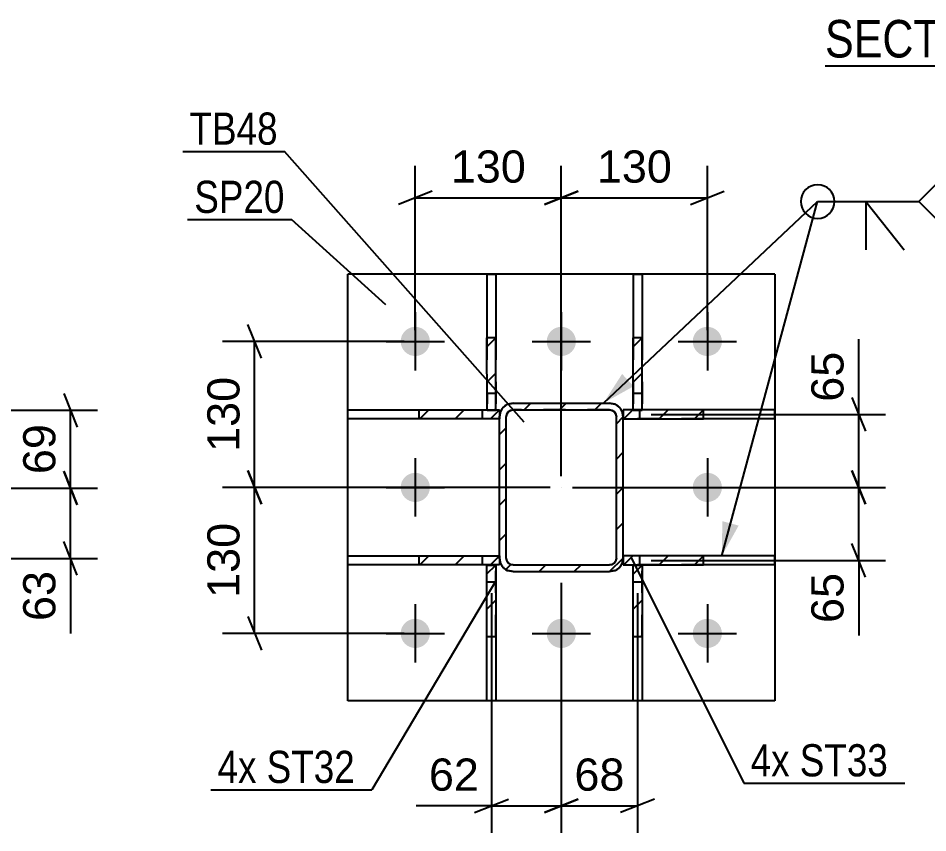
# Model space of a CAD drawing. Header units: millimetres. Extents: x 0 to 841, y 0 to 594.
# Drawn here: x 305.9 to 386.8, y 118.7 to 191.2 of the extents above; entities that cross this region are included whole.
import ezdxf

# ---------------------------------------------------------------- set-up
doc = ezdxf.new("R2010")
doc.units = ezdxf.units.MM
doc.linetypes.add('DXK_LINE_DOT2', pattern=[3.9198, 1.9599, -1.9599])
doc.linetypes.add('DXK_LINE_DOT3', pattern=[5.9187, 2.979, -0.9799, 0.9799, -0.9799])
doc.styles.add('Arial', font='ARIAL.TTF', dxfattribs={"height": 0.2})
doc.styles.add('Arial Narrow', font='ARIALN.TTF', dxfattribs={"height": 0.2})

# ---------------------------------------------------------------- blocks, each defined once
blk = doc.blocks.new('Unknown-318886624-17 - 4663')
at = {"color": 6, "linetype": 'Continuous'}
blk.add_line((377.692, 186.944), (405.339, 186.944), dxfattribs=at)
at = {"color": 0, "linetype": 'Continuous'}
for points in [[(395.8, 187.694), (395.8, 191.194), (377.692, 191.194), (377.692, 187.694)], [(399.407, 187.694), (399.407, 191.194), (396.85, 191.194), (396.85, 187.694)], [(401.732, 187.694), (401.732, 191.194), (400.457, 191.194), (400.457, 187.694)], [(405.339, 187.694), (405.339, 191.194), (402.782, 191.194), (402.782, 187.694)]]:
    blk.add_wipeout(points, dxfattribs=at)
at = {"color": 7, "linetype": 'Continuous', "style": 'Arial Narrow'}
for s, height, p in [('SECTION ', 3.3405, (377.692, 187.694)), ('B', 3.34, (396.85, 187.694)), ('B', 3.34, (402.782, 187.694)), ('-', 3.34, (400.457, 187.694))]:
    blk.add_text(s, height=height, dxfattribs=at).set_placement(p)
blk = doc.blocks.new('Part-318886624-1596 - 1489')
at = {"linetype": 'Continuous'}
h = blk.add_hatch(dxfattribs=at)
h.set_pattern_fill('', scale=0.7, style=0, pattern_type=0)
h.set_pattern_definition([(45, (361.4008, 162.7235), (-1.57154, 1.57154), [])])
h.paths.add_polyline_path([(361.401, 156.303), (361.401, 162.724), (360.601, 162.723), (360.601, 156.303)])
at = {"color": 2, "linetype": 'Continuous'}
for p, q in [((360.601, 168.413), (360.601, 162.723)), ((360.601, 168.413), (361.401, 168.413)), ((361.401, 168.413), (361.401, 162.724)), ((361.401, 162.724), (360.601, 162.723)), ((360.601, 156.303), (360.601, 162.723)), ((361.401, 156.303), (361.401, 162.724)), ((360.601, 156.303), (361.401, 156.303))]:
    blk.add_line(p, q, dxfattribs=at)
at = {"color": 7, "linetype": 'DXK_LINE_DOT2'}
for p, q in [((360.601, 162.723), (360.601, 156.303)), ((361.401, 162.724), (361.401, 156.303)), ((360.601, 157.803), (361.401, 157.803)), ((360.601, 156.303), (361.401, 156.303))]:
    blk.add_line(p, q, dxfattribs=at)
blk = doc.blocks.new('Part-318886624-1606 - 1489')
at = {"linetype": 'Continuous'}
h = blk.add_hatch(dxfattribs=at)
h.set_pattern_fill('', scale=0.7, style=0, pattern_type=0)
h.set_pattern_definition([(45, (361.4003, 142.5027), (-1.57154, 1.57154), [])])
h.paths.add_polyline_path([(361.4, 136.093), (361.4, 142.503), (360.6, 142.503), (360.6, 136.093)])
at = {"color": 7, "linetype": 'DXK_LINE_DOT2'}
for p, q in [((360.6, 136.093), (360.6, 142.503)), ((360.6, 142.503), (361.4, 142.503)), ((361.4, 136.093), (361.4, 142.503)), ((360.6, 141.003), (361.4, 141.003))]:
    blk.add_line(p, q, dxfattribs=at)
at = {"color": 2, "linetype": 'Continuous'}
for p, q in [((360.6, 136.093), (360.6, 142.503)), ((360.6, 142.503), (361.4, 142.503)), ((361.4, 142.503), (361.4, 136.093)), ((360.601, 130.413), (360.6, 136.093)), ((361.4, 136.093), (360.6, 136.093)), ((361.4, 136.093), (361.401, 130.413)), ((361.401, 130.413), (360.601, 130.413))]:
    blk.add_line(p, q, dxfattribs=at)
blk = doc.blocks.new('Part-318886624-1566 - 1489')
at = {"linetype": 'Continuous'}
h = blk.add_hatch(dxfattribs=at)
h.set_pattern_fill('', scale=0.7, style=0, pattern_type=0)
h.set_pattern_definition([(45, (366.8738, 143.313), (-1.57154, 1.57154), [])])
h.paths.add_polyline_path([(366.874, 142.513), (366.874, 143.313), (359.717, 143.313), (359.717, 142.513)])
at = {"color": 7, "linetype": 'DXK_LINE_DOT2'}
for p, q in [((366.874, 143.313), (359.717, 143.313)), ((359.717, 143.313), (359.717, 142.513)), ((366.874, 142.513), (359.717, 142.513)), ((361.217, 142.513), (361.217, 143.313))]:
    blk.add_line(p, q, dxfattribs=at)
at = {"color": 2, "linetype": 'Continuous'}
for p, q in [((366.874, 143.313), (359.717, 143.313)), ((359.717, 143.313), (359.717, 142.513)), ((359.717, 142.513), (366.874, 142.513)), ((373.217, 143.313), (366.874, 143.313)), ((366.874, 142.513), (366.874, 143.313)), ((373.217, 142.513), (366.874, 142.513)), ((373.217, 142.513), (373.217, 143.313))]:
    blk.add_line(p, q, dxfattribs=at)
blk = doc.blocks.new('Part-318886624-1635 - 1489')
at = {"linetype": 'Continuous'}
h = blk.add_hatch(dxfattribs=at)
h.set_pattern_fill('', scale=0.7, style=0, pattern_type=0)
h.set_pattern_definition([(45, (366.8738, 156.313), (-1.57154, 1.57154), [])])
h.paths.add_polyline_path([(366.874, 155.513), (366.874, 156.313), (359.717, 156.313), (359.717, 155.513)])
at = {"color": 7, "linetype": 'DXK_LINE_DOT2'}
for p, q in [((366.874, 156.313), (359.717, 156.313)), ((359.717, 156.313), (359.717, 155.513)), ((361.217, 155.513), (361.217, 156.313)), ((366.874, 155.513), (359.717, 155.513))]:
    blk.add_line(p, q, dxfattribs=at)
at = {"color": 2, "linetype": 'Continuous'}
for p, q in [((366.874, 156.313), (359.717, 156.313)), ((359.717, 156.313), (359.717, 155.513)), ((373.217, 156.313), (366.874, 156.313)), ((366.874, 155.513), (366.874, 156.313)), ((373.217, 155.513), (373.217, 156.313)), ((359.717, 155.513), (366.874, 155.513)), ((373.217, 155.513), (366.874, 155.513))]:
    blk.add_line(p, q, dxfattribs=at)
blk = doc.blocks.new('Part-318886624-1571 - 1489')
at = {"linetype": 'Continuous'}
h = blk.add_hatch(dxfattribs=at)
h.set_pattern_fill('', scale=0.7, style=0, pattern_type=0)
h.set_pattern_definition([(45, (348.7165, 156.3133), (-1.57154, 1.57154), [])])
h.paths.add_polyline_path([(348.716, 155.513), (348.716, 156.313), (341.56, 156.313), (341.56, 155.513)])
at = {"color": 2, "linetype": 'Continuous'}
for p, q in [((335.217, 155.513), (335.217, 156.313)), ((335.217, 156.313), (341.56, 156.313)), ((341.56, 156.313), (348.716, 156.313)), ((341.56, 155.513), (341.56, 156.313)), ((348.716, 156.313), (348.716, 155.513)), ((341.56, 155.513), (335.217, 155.513)), ((348.716, 155.513), (341.56, 155.513))]:
    blk.add_line(p, q, dxfattribs=at)
at = {"color": 7, "linetype": 'DXK_LINE_DOT2'}
for p, q in [((341.56, 156.313), (348.716, 156.313)), ((347.216, 155.513), (347.216, 156.313)), ((348.716, 156.313), (348.716, 155.513)), ((348.716, 155.513), (341.56, 155.513))]:
    blk.add_line(p, q, dxfattribs=at)
blk = doc.blocks.new('Part-318886624-1576 - 1489')
at = {"linetype": 'Continuous'}
h = blk.add_hatch(dxfattribs=at)
h.set_pattern_fill('', scale=0.7, style=0, pattern_type=0)
h.set_pattern_definition([(45, (348.7165, 143.3133), (-1.57154, 1.57154), [])])
h.paths.add_polyline_path([(348.716, 142.513), (348.716, 143.313), (341.56, 143.313), (341.56, 142.513)])
at = {"color": 2, "linetype": 'Continuous'}
for p, q in [((335.217, 142.513), (335.217, 143.313)), ((335.217, 143.313), (341.56, 143.313)), ((341.56, 142.513), (335.217, 142.513)), ((341.56, 143.313), (348.716, 143.313)), ((341.56, 142.513), (341.56, 143.313)), ((348.716, 142.513), (341.56, 142.513)), ((348.716, 143.313), (348.716, 142.513))]:
    blk.add_line(p, q, dxfattribs=at)
at = {"color": 7, "linetype": 'DXK_LINE_DOT2'}
for p, q in [((341.56, 143.313), (348.716, 143.313)), ((348.716, 142.513), (341.56, 142.513)), ((347.216, 142.513), (347.216, 143.313)), ((348.716, 143.313), (348.716, 142.513))]:
    blk.add_line(p, q, dxfattribs=at)
blk = doc.blocks.new('Part-318886624-1591 - 1489')
at = {"linetype": 'Continuous'}
h = blk.add_hatch(dxfattribs=at)
h.set_pattern_fill('', scale=0.7, style=0, pattern_type=0)
h.set_pattern_definition([(45, (348.4014, 162.7235), (-1.57154, 1.57154), [])])
h.paths.add_polyline_path([(348.402, 156.303), (348.401, 162.724), (347.601, 162.723), (347.602, 156.303)])
at = {"color": 2, "linetype": 'Continuous'}
for p, q in [((347.601, 168.413), (347.601, 162.723)), ((347.601, 168.413), (348.401, 168.413)), ((348.401, 168.413), (348.401, 162.724)), ((348.401, 162.724), (347.601, 162.723)), ((347.602, 156.303), (347.601, 162.723)), ((348.402, 156.303), (348.401, 162.724)), ((347.602, 156.303), (348.402, 156.303))]:
    blk.add_line(p, q, dxfattribs=at)
at = {"color": 7, "linetype": 'DXK_LINE_DOT2'}
for p, q in [((347.601, 162.723), (347.602, 156.303)), ((348.401, 162.724), (348.402, 156.303)), ((347.602, 157.803), (348.402, 157.803)), ((347.602, 156.303), (348.402, 156.303))]:
    blk.add_line(p, q, dxfattribs=at)
blk = doc.blocks.new('Part-318886624-1601 - 1489')
at = {"linetype": 'Continuous'}
h = blk.add_hatch(dxfattribs=at)
h.set_pattern_fill('', scale=0.7, style=0, pattern_type=0)
h.set_pattern_definition([(45, (348.4009, 142.5027), (-1.57154, 1.57154), [])])
h.paths.add_polyline_path([(348.401, 136.093), (348.401, 142.503), (347.601, 142.503), (347.601, 136.093)])
at = {"color": 7, "linetype": 'DXK_LINE_DOT2'}
for p, q in [((347.601, 136.093), (347.601, 142.503)), ((347.601, 142.503), (348.401, 142.503)), ((348.401, 136.093), (348.401, 142.503)), ((347.601, 141.003), (348.401, 141.003))]:
    blk.add_line(p, q, dxfattribs=at)
at = {"color": 2, "linetype": 'Continuous'}
for p, q in [((347.601, 136.093), (347.601, 142.503)), ((347.601, 142.503), (348.401, 142.503)), ((348.401, 142.503), (348.401, 136.093)), ((347.601, 130.413), (347.601, 136.093)), ((348.401, 136.093), (347.601, 136.093)), ((348.401, 136.093), (348.401, 130.413)), ((348.401, 130.413), (347.601, 130.413))]:
    blk.add_line(p, q, dxfattribs=at)
blk = doc.blocks.new('Part-318886624-1621 - 1489')
at = {"linetype": 'Continuous'}
h = blk.add_hatch(dxfattribs=at)
h.set_pattern_fill('', scale=0.7, style=0, pattern_type=0)
h.set_pattern_definition([(45, (359.7165, 143.1105), (-1.57154, 1.57154), [])])
h.paths.add_polyline_path([(359.625, 142.651), (359.717, 143.111), (359.717, 155.711), (359.625, 156.17), (359.365, 156.559), (358.976, 156.819), (358.517, 156.911), (349.917, 156.911), (349.457, 156.819), (349.068, 156.559), (348.808, 156.17), (348.717, 155.711), (348.717, 143.111), (348.808, 142.651), (349.068, 142.262), (349.457, 142.002), (349.917, 141.911), (358.517, 141.911), (358.976, 142.002), (359.365, 142.262)])
h.paths.add_polyline_path([(358.746, 142.556), (358.517, 142.511), (349.917, 142.511), (349.687, 142.556), (349.492, 142.686), (349.362, 142.881), (349.317, 143.111), (349.317, 155.711), (349.362, 155.94), (349.492, 156.135), (349.687, 156.265), (349.917, 156.311), (358.517, 156.311), (358.746, 156.265), (358.941, 156.135), (359.071, 155.94), (359.117, 155.711), (359.117, 143.111), (359.071, 142.881), (358.941, 142.686)])
at = {"color": 7, "linetype": 'DXK_LINE_DOT2'}
for p, q in [((349.457, 156.819), (349.917, 156.911)), ((349.917, 156.311), (349.687, 156.265)), ((349.917, 156.911), (358.517, 156.911)), ((358.517, 156.311), (349.917, 156.311)), ((358.517, 156.911), (358.976, 156.819)), ((358.746, 156.265), (358.517, 156.311)), ((348.717, 155.711), (348.808, 156.17)), ((348.717, 143.111), (348.717, 155.711)), ((349.362, 155.94), (349.317, 155.711)), ((349.317, 143.111), (349.317, 155.711)), ((349.492, 156.135), (349.362, 155.94)), ((349.687, 156.265), (349.492, 156.135)), ((358.941, 156.135), (358.746, 156.265)), ((359.071, 155.94), (358.941, 156.135)), ((359.117, 155.711), (359.071, 155.94)), ((359.117, 143.111), (359.117, 155.711)), ((359.625, 156.17), (359.717, 155.711)), ((359.717, 143.111), (359.717, 155.711)), ((348.808, 142.651), (348.717, 143.111)), ((349.317, 143.111), (349.362, 142.881)), ((349.362, 142.881), (349.492, 142.686)), ((349.492, 142.686), (349.687, 142.556)), ((349.687, 142.556), (349.917, 142.511)), ((349.917, 142.511), (358.517, 142.511)), ((358.517, 142.511), (358.746, 142.556)), ((358.746, 142.556), (358.941, 142.686)), ((358.941, 142.686), (359.071, 142.881)), ((359.071, 142.881), (359.117, 143.111)), ((359.717, 143.111), (359.625, 142.651)), ((349.917, 141.911), (349.457, 142.002)), ((349.917, 141.911), (358.517, 141.911)), ((358.976, 142.002), (358.517, 141.911))]:
    blk.add_line(p, q, dxfattribs=at)
at = {"color": 2, "linetype": 'Continuous'}
for p, q in [((349.917, 156.911), (349.457, 156.819)), ((349.687, 156.265), (349.917, 156.311)), ((349.917, 156.911), (358.517, 156.911)), ((349.917, 156.311), (358.517, 156.311)), ((358.976, 156.819), (358.517, 156.911)), ((358.517, 156.311), (358.746, 156.265)), ((348.808, 156.17), (348.717, 155.711)), ((348.717, 143.111), (348.717, 155.711)), ((349.317, 155.711), (349.362, 155.94)), ((349.317, 143.111), (349.317, 155.711)), ((349.362, 155.94), (349.492, 156.135)), ((349.492, 156.135), (349.687, 156.265)), ((358.746, 156.265), (358.941, 156.135)), ((358.941, 156.135), (359.071, 155.94)), ((359.071, 155.94), (359.117, 155.711)), ((359.117, 143.111), (359.117, 155.711)), ((359.717, 155.711), (359.625, 156.17)), ((359.717, 143.111), (359.717, 155.711)), ((348.717, 143.111), (348.808, 142.651)), ((349.362, 142.881), (349.317, 143.111)), ((349.492, 142.686), (349.362, 142.881)), ((349.687, 142.556), (349.492, 142.686)), ((349.917, 142.511), (349.687, 142.556)), ((349.917, 142.511), (358.517, 142.511)), ((358.746, 142.556), (358.517, 142.511)), ((358.941, 142.686), (358.746, 142.556)), ((359.071, 142.881), (358.941, 142.686)), ((359.117, 143.111), (359.071, 142.881)), ((359.625, 142.651), (359.717, 143.111)), ((349.457, 142.002), (349.917, 141.911)), ((349.917, 141.911), (358.517, 141.911)), ((358.517, 141.911), (358.976, 142.002))]:
    blk.add_line(p, q, dxfattribs=at)
at = {"color": 7, "linetype": 'DXK_LINE_DOT3'}
blk.add_line((354.217, 149.411), (354.217, 149.411), dxfattribs=at)
at = {"color": 7, "linetype": 'DXK_LINE_DOT2'}
for centre, start, end in [((349.917, 155.711), 112.5, 157.5), ((358.517, 155.711), 22.5, 67.5), ((349.917, 143.111), 202.5, 247.5), ((358.517, 143.111), 292.5, 337.5)]:
    blk.add_arc(centre, 1.2, start, end, dxfattribs=at)
at = {"color": 2, "linetype": 'Continuous'}
for centre, start, end in [((349.917, 155.711), 112.5, 157.5), ((358.517, 155.711), 22.5, 67.5), ((349.917, 143.111), 202.5, 247.5), ((358.517, 143.111), 292.5, 337.5)]:
    blk.add_arc(centre, 1.2, start, end, dxfattribs=at)
blk = doc.blocks.new('Part-318886624-1651 - 1489')
at = {"color": 2, "linetype": 'Continuous'}
for p, q in [((373.217, 168.411), (335.217, 168.411)), ((335.217, 130.411), (335.217, 168.411)), ((373.217, 168.411), (373.217, 130.411)), ((373.217, 130.411), (335.217, 130.411))]:
    blk.add_line(p, q, dxfattribs=at)
blk = doc.blocks.new('Bolt-318886624-1695 - 1489')
at = {"linetype": 'Continuous'}
for points in [[(342.517, 162.411, -1), (339.917, 162.411, -1)], [(355.517, 162.411, -1), (352.917, 162.411, -1)], [(368.517, 162.411, -1), (365.917, 162.411, -1)], [(342.517, 149.411, -1), (339.917, 149.411, -1)], [(368.517, 149.411, -1), (365.917, 149.411, -1)], [(342.517, 136.411, -1), (339.917, 136.411, -1)], [(355.517, 136.411, -1), (352.917, 136.411, -1)], [(368.517, 136.411, -1), (365.917, 136.411, -1)]]:
    blk.add_hatch(color=1, dxfattribs=at).paths.add_polyline_path(points)
at = {"color": 1, "linetype": 'Continuous'}
for p, q in [((341.217, 165.011), (341.217, 159.811)), ((354.217, 165.011), (354.217, 159.811)), ((367.217, 165.011), (367.217, 159.811)), ((338.617, 162.411), (343.817, 162.411)), ((351.617, 162.411), (356.817, 162.411)), ((364.617, 162.411), (369.817, 162.411)), ((341.217, 152.011), (341.217, 146.811)), ((367.217, 152.011), (367.217, 146.811)), ((338.617, 149.411), (343.817, 149.411)), ((364.617, 149.411), (369.817, 149.411)), ((341.217, 139.011), (341.217, 133.811)), ((354.217, 139.011), (354.217, 133.811)), ((367.217, 139.011), (367.217, 133.811)), ((338.617, 136.411), (343.817, 136.411)), ((351.617, 136.411), (356.817, 136.411)), ((364.617, 136.411), (369.817, 136.411))]:
    blk.add_line(p, q, dxfattribs=at)
blk = doc.blocks.new('StraightDimension-318886624-1805 - 1489')
at = {"color": 7, "linetype": 'Continuous'}
for p, q in [((380.686, 155.913), (380.686, 162.61)), ((380.686, 155.913), (380.686, 162.61)), ((380.086, 157.413), (381.286, 154.413)), ((362.217, 155.913), (383.086, 155.913)), ((380.686, 149.411), (380.686, 155.913)), ((381.286, 147.911), (380.086, 150.911)), ((355.217, 149.411), (383.086, 149.411))]:
    blk.add_line(p, q, dxfattribs=at)
at = {"color": 0}
blk.add_wipeout([(379.936, 162.085), (375.736, 162.085), (375.736, 156.438), (379.936, 156.438)], dxfattribs=at)
at = {"color": 3, "style": 'Arial'}
blk.add_text('65', height=2.8652, rotation=90.00021, dxfattribs=at).set_placement((379.336, 157.038))
blk = doc.blocks.new('StraightDimension-318886624-1785 - 1489')
at = {"color": 7, "linetype": 'Continuous'}
for p, q in [((354.217, 140.911), (354.217, 118.657)), ((348.001, 140.003), (348.001, 118.657)), ((346.501, 120.457), (349.501, 121.657)), ((355.717, 121.657), (352.717, 120.457)), ((348.001, 121.057), (341.304, 121.057)), ((348.001, 121.057), (341.304, 121.057)), ((348.001, 121.057), (354.217, 121.057))]:
    blk.add_line(p, q, dxfattribs=at)
at = {"color": 0}
blk.add_wipeout([(347.476, 121.807), (347.476, 126.007), (341.829, 126.007), (341.829, 121.807)], dxfattribs=at)
at = {"color": 3, "style": 'Arial'}
blk.add_text('62', height=2.8652, dxfattribs=at).set_placement((342.429, 122.407))
blk = doc.blocks.new('StraightDimension-318886624-1743 - 1489')
at = {"color": 7, "linetype": 'Continuous'}
for p, q in [((327.52, 160.911), (326.32, 163.911)), ((340.216, 162.411), (324.07, 162.411)), ((326.92, 149.411), (326.92, 162.411)), ((326.32, 150.911), (327.52, 147.911)), ((353.217, 149.411), (324.07, 149.411))]:
    blk.add_line(p, q, dxfattribs=at)
at = {"color": 0}
blk.add_wipeout([(326.17, 159.846), (321.97, 159.846), (321.97, 151.975), (326.17, 151.975)], dxfattribs=at)
at = {"color": 3, "style": 'Arial'}
blk.add_text('130', height=2.8652, rotation=90.00021, dxfattribs=at).set_placement((325.57, 152.575))
blk = doc.blocks.new('StraightDimension-318886624-1818 - 1489')
at = {"color": 7, "linetype": 'Continuous'}
for p, q in [((354.217, 150.411), (354.217, 178.051)), ((367.217, 163.411), (367.217, 178.051)), ((355.717, 175.801), (352.717, 174.601)), ((365.717, 174.601), (368.717, 175.801)), ((354.217, 175.201), (367.217, 175.201))]:
    blk.add_line(p, q, dxfattribs=at)
at = {"color": 0}
blk.add_wipeout([(364.652, 175.951), (364.652, 180.151), (356.781, 180.151), (356.781, 175.951)], dxfattribs=at)
at = {"color": 3, "style": 'Arial'}
blk.add_text('130', height=2.8652, dxfattribs=at).set_placement((357.381, 176.551))
blk = doc.blocks.new('StraightDimension-318886624-1761 - 1489')
at = {"color": 7, "linetype": 'Continuous'}
for p, q in [((327.52, 147.911), (326.32, 150.911)), ((353.217, 149.411), (324.07, 149.411)), ((326.92, 136.41), (326.92, 149.411)), ((326.32, 137.91), (327.52, 134.91)), ((340.216, 136.41), (324.07, 136.41))]:
    blk.add_line(p, q, dxfattribs=at)
at = {"color": 0}
blk.add_wipeout([(326.17, 146.846), (321.97, 146.846), (321.97, 138.975), (326.17, 138.975)], dxfattribs=at)
at = {"color": 3, "style": 'Arial'}
blk.add_text('130', height=2.8652, rotation=90.00021, dxfattribs=at).set_placement((325.57, 139.575))
blk = doc.blocks.new('StraightDimension-318886624-1778 - 1489')
at = {"color": 7, "linetype": 'Continuous'}
for p, q in [((354.217, 140.911), (354.217, 118.657)), ((361, 140.003), (361, 118.657)), ((352.717, 120.457), (355.717, 121.657)), ((362.5, 121.657), (359.5, 120.457)), ((354.217, 121.057), (361, 121.057))]:
    blk.add_line(p, q, dxfattribs=at)
at = {"color": 0}
blk.add_wipeout([(360.432, 121.807), (360.432, 126.007), (354.785, 126.007), (354.785, 121.807)], dxfattribs=at)
at = {"color": 3, "style": 'Arial'}
blk.add_text('68', height=2.8652, dxfattribs=at).set_placement((355.385, 122.407))
blk = doc.blocks.new('StraightDimension-318886624-1791 - 1489')
at = {"color": 7, "linetype": 'Continuous'}
for p, q in [((380.086, 150.911), (381.286, 147.911)), ((355.217, 149.411), (383.086, 149.411)), ((380.686, 142.913), (380.686, 149.411)), ((381.286, 141.413), (380.086, 144.413)), ((362.217, 142.913), (383.086, 142.913)), ((380.686, 142.913), (380.686, 136.216)), ((380.686, 142.913), (380.686, 136.216))]:
    blk.add_line(p, q, dxfattribs=at)
at = {"color": 0}
blk.add_wipeout([(379.936, 142.388), (375.736, 142.388), (375.736, 136.741), (379.936, 136.741)], dxfattribs=at)
at = {"color": 3, "style": 'Arial'}
blk.add_text('65', height=2.8652, rotation=90.00021, dxfattribs=at).set_placement((379.336, 137.341))
blk = doc.blocks.new('StraightDimension-318886624-1834 - 1489')
at = {"color": 7, "linetype": 'Continuous'}
for p, q in [((341.216, 163.411), (341.216, 178.051)), ((354.217, 150.411), (354.217, 178.051)), ((342.716, 175.801), (339.716, 174.601)), ((352.717, 174.601), (355.717, 175.801)), ((341.216, 175.201), (354.217, 175.201))]:
    blk.add_line(p, q, dxfattribs=at)
at = {"color": 0}
blk.add_wipeout([(351.652, 175.951), (351.652, 180.151), (343.781, 180.151), (343.781, 175.951)], dxfattribs=at)
at = {"color": 3, "style": 'Arial'}
blk.add_text('130', height=2.8652, dxfattribs=at).set_placement((344.381, 176.551))
blk = doc.blocks.new('StraightDimension-318886624-5904 - 5687')
at = {"color": 7, "linetype": 'Continuous'}
for p, q in [((309.93, 150.849), (311.13, 147.849)), ((292.522, 149.349), (312.93, 149.349)), ((310.53, 143.088), (310.53, 149.349)), ((311.13, 141.588), (309.93, 144.588)), ((269.528, 143.088), (312.93, 143.088)), ((310.53, 143.088), (310.53, 136.391)), ((310.53, 143.088), (310.53, 136.391))]:
    blk.add_line(p, q, dxfattribs=at)
at = {"color": 0}
blk.add_wipeout([(309.78, 142.563), (305.58, 142.563), (305.58, 136.916), (309.78, 136.916)], dxfattribs=at)
at = {"color": 3, "style": 'Arial'}
blk.add_text('63', height=2.8652, rotation=90.00021, dxfattribs=at).set_placement((309.18, 137.516))
blk = doc.blocks.new('StraightDimension-318886624-5890 - 5687')
at = {"color": 7, "linetype": 'Continuous'}
for p, q in [((309.93, 157.788), (311.13, 154.788)), ((268.615, 156.288), (312.93, 156.288)), ((310.53, 149.349), (310.53, 156.288)), ((311.13, 147.849), (309.93, 150.849)), ((292.522, 149.349), (312.93, 149.349))]:
    blk.add_line(p, q, dxfattribs=at)
at = {"color": 0}
blk.add_wipeout([(309.78, 155.642), (305.58, 155.642), (305.58, 149.995), (309.78, 149.995)], dxfattribs=at)
at = {"color": 3, "style": 'Arial'}
blk.add_text('69', height=2.8652, rotation=90.00021, dxfattribs=at).set_placement((309.18, 150.595))
blk = doc.blocks.new('Mark-318886624-1617 - 1489')
at = {"color": 30, "linetype": 'Continuous'}
for p in [(320.519, 179.33), (350.901, 155.212)]:
    blk.add_line(p, (329.574, 179.33), dxfattribs=at)
at = {"color": 0}
blk.add_wipeout([(328.974, 179.93), (328.974, 182.93), (321.119, 182.93), (321.119, 179.93)], dxfattribs=at)
blk.add_wipeout([(328.974, 179.93), (328.974, 182.93), (321.119, 182.93), (321.119, 179.93)], dxfattribs=at)
at = {"color": 3, "style": 'Arial Narrow'}
blk.add_text('TB48', height=2.8633, dxfattribs=at).set_placement((321.119, 179.93))
blk = doc.blocks.new('WeldMark-318886624-1850 - 1489')
at = {"linetype": 'Continuous'}
for points in [[(360.656, 158.421), (357.958, 156.911), (359.628, 159.513)], [(370.004, 146.013), (368.496, 143.313), (368.556, 146.405)]]:
    blk.add_hatch(color=30, dxfattribs=at).paths.add_polyline_path(points)
at = {"color": 30, "linetype": 'Continuous'}
for p, q in [((357.958, 156.911), (377.032, 174.867)), ((368.496, 143.313), (377.032, 174.867)), ((377.032, 174.867), (386.032, 174.867))]:
    blk.add_line(p, q, dxfattribs=at)
at = {"color": 3, "linetype": 'Continuous'}
for q in [(384.746, 170.581), (381.318, 170.581)]:
    blk.add_line((381.318, 174.867), q, dxfattribs=at)
for start, end in [(90, 270), (270, 90)]:
    blk.add_arc((377.032, 174.867), 1.5, start, end, dxfattribs=at)
at = {"color": 0, "linetype": 'Continuous'}
blk.add_wipeout([(397.407, 173.967), (397.407, 176.967), (389.632, 176.967), (389.632, 173.967)], dxfattribs=at)
blk.add_wipeout([(397.407, 173.967), (397.407, 176.967), (389.632, 176.967), (389.632, 173.967)], dxfattribs=at)
at = {"color": 3, "linetype": 'Continuous'}
for q in [(390.318, 179.152), (390.318, 170.581)]:
    blk.add_line((386.032, 174.867), q, dxfattribs=at)
at = {"color": 3, "linetype": 'Continuous', "style": 'Arial'}
blk.add_text('TYP', height=2.8652, dxfattribs=at).set_placement((389.632, 173.967))
blk = doc.blocks.new('Mark-318886624-1647 - 1489')
at = {"color": 30, "linetype": 'Continuous'}
for p in [(320.947, 173.256), (338.597, 165.681)]:
    blk.add_line(p, (330.186, 173.256), dxfattribs=at)
at = {"color": 0}
blk.add_wipeout([(329.586, 173.856), (329.586, 176.856), (321.547, 176.856), (321.547, 173.856)], dxfattribs=at)
blk.add_wipeout([(329.586, 173.856), (329.586, 176.856), (321.547, 176.856), (321.547, 173.856)], dxfattribs=at)
at = {"color": 3, "style": 'Arial Narrow'}
blk.add_text('SP20', height=2.8633, dxfattribs=at).set_placement((321.547, 173.856))
blk = doc.blocks.new('MarkSet-318886624-1902 - 1489')
at = {"color": 30, "linetype": 'Continuous'}
for p in [(348.401, 141.085), (323.016, 122.497)]:
    blk.add_line(p, (337.342, 122.497), dxfattribs=at)
at = {"color": 0}
for points in [[(327.087, 123.097), (327.087, 126.097), (323.616, 126.097), (323.616, 123.097)], [(335.842, 123.097), (335.842, 126.097), (327.987, 126.097), (327.987, 123.097)]]:
    blk.add_wipeout(points, dxfattribs=at)
for points in [[(327.087, 123.097), (327.087, 126.097), (323.616, 126.097), (323.616, 123.097)], [(335.842, 123.097), (335.842, 126.097), (327.987, 126.097), (327.987, 123.097)]]:
    blk.add_wipeout(points, dxfattribs=at)
at = {"color": 3, "style": 'Arial Narrow'}
for s, p in [('4x', (323.616, 123.097)), ('ST32', (327.987, 123.097))]:
    blk.add_text(s, height=2.8633, dxfattribs=at).set_placement(p)
blk = doc.blocks.new('MarkSet-318886624-1932 - 1489')
at = {"color": 30, "linetype": 'Continuous'}
for p, q in [((360.475, 143.115), (370.47, 123.082)), ((370.47, 123.082), (384.796, 123.082))]:
    blk.add_line(p, q, dxfattribs=at)
at = {"color": 0}
for points in [[(374.541, 123.682), (374.541, 126.682), (371.07, 126.682), (371.07, 123.682)], [(383.296, 123.682), (383.296, 126.682), (375.441, 126.682), (375.441, 123.682)]]:
    blk.add_wipeout(points, dxfattribs=at)
for points in [[(374.541, 123.682), (374.541, 126.682), (371.07, 126.682), (371.07, 123.682)], [(383.296, 123.682), (383.296, 126.682), (375.441, 126.682), (375.441, 123.682)]]:
    blk.add_wipeout(points, dxfattribs=at)
at = {"color": 3, "style": 'Arial Narrow'}
for s, p in [('4x', (371.07, 123.682)), ('ST33', (375.441, 123.682))]:
    blk.add_text(s, height=2.8633, dxfattribs=at).set_placement(p)

msp = doc.modelspace()

# ---------------------------------------------------------------- block references
for name in ['Unknown-318886624-17 - 4663', 'Part-318886624-1651 - 1489', 'Part-318886624-1591 - 1489', 'Part-318886624-1596 - 1489', 'Bolt-318886624-1695 - 1489', 'Part-318886624-1571 - 1489', 'Part-318886624-1621 - 1489', 'Part-318886624-1635 - 1489', 'StraightDimension-318886624-5904 - 5687', 'Part-318886624-1576 - 1489', 'Part-318886624-1566 - 1489', 'Part-318886624-1601 - 1489', 'Part-318886624-1606 - 1489']:
    msp.add_blockref(name, (0, 0))

# ---------------------------------------------------------------- next in the draw order: block references
for name in ['StraightDimension-318886624-1743 - 1489', 'StraightDimension-318886624-1805 - 1489', 'StraightDimension-318886624-5890 - 5687', 'StraightDimension-318886624-1785 - 1489']:
    msp.add_blockref(name, (0, 0))

# ---------------------------------------------------------------- next in the draw order: block references
msp.add_blockref('StraightDimension-318886624-1818 - 1489', (0, 0))

# ---------------------------------------------------------------- next in the draw order: block references
msp.add_blockref('StraightDimension-318886624-1761 - 1489', (0, 0))

# ---------------------------------------------------------------- next in the draw order: block references
for name in ['MarkSet-318886624-1902 - 1489', 'StraightDimension-318886624-1778 - 1489']:
    msp.add_blockref(name, (0, 0))

# ---------------------------------------------------------------- next in the draw order: block references
msp.add_blockref('StraightDimension-318886624-1791 - 1489', (0, 0))

# ---------------------------------------------------------------- next in the draw order: block references
for name in ['StraightDimension-318886624-1834 - 1489', 'WeldMark-318886624-1850 - 1489']:
    msp.add_blockref(name, (0, 0))

# ---------------------------------------------------------------- next in the draw order: block references
for name in ['Mark-318886624-1617 - 1489', 'MarkSet-318886624-1932 - 1489']:
    msp.add_blockref(name, (0, 0))

# ---------------------------------------------------------------- next in the draw order: block references
msp.add_blockref('Mark-318886624-1647 - 1489', (0, 0))

doc.saveas('drawing.dxf')
